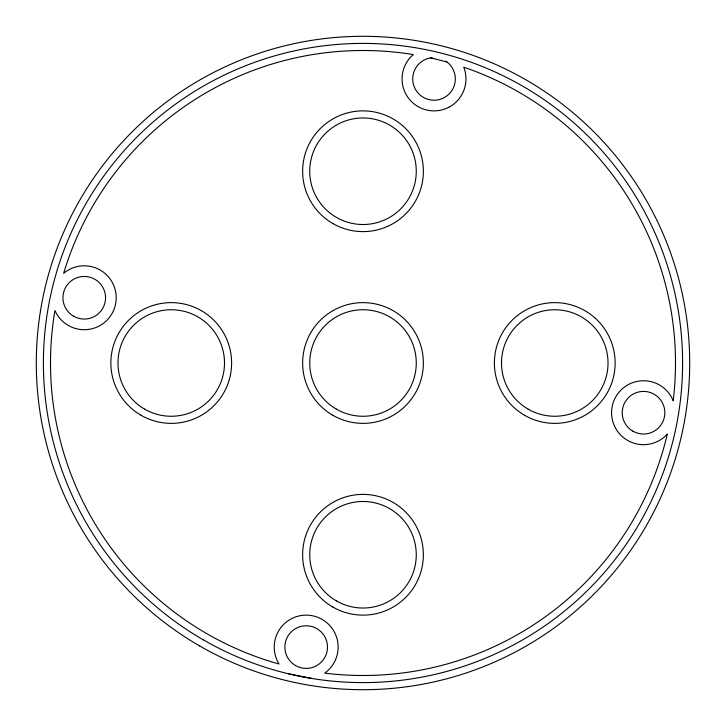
<?xml version="1.0" encoding="UTF-8"?>
<svg xmlns="http://www.w3.org/2000/svg" width="726" height="726" viewBox="0 0 726 726"><rect width="100%" height="100%" fill="white"/><g stroke="black" fill="none" stroke-linecap="round" stroke-linejoin="round"><path stroke-width="1.09" d="M312.026 678.511L288.703 673.837M430.545 57.889L431.58 58.125M431.571 58.116L433.64 58.597M433.622 58.588L446.98 62M445.682 61.084A21.308 21.308 0 0 1 447.606 95.333A21.308 21.308 0 0 1 414.319 87.029A21.308 21.308 0 0 1 432.106 57.69M199.65 645.931A326.7 326.7 0 0 0 689.7 363A326.7 326.7 0 0 0 199.65 80.069A326.7 326.7 0 0 0 199.65 645.931M448.931 107.185A31.962 31.962 0 0 0 463.751 67.191A312.498 312.498 0 0 1 673.202 400.816A31.962 31.962 0 0 0 627.273 385.197A31.962 31.962 0 0 0 618.806 432.968A31.962 31.962 0 0 0 667.303 434.084A312.498 312.498 0 0 1 324.694 673.138A31.962 31.962 0 0 0 332.599 629.097A31.962 31.962 0 0 0 288.721 620.322A31.962 31.962 0 0 0 279.074 664.018A312.498 312.498 0 0 1 54.94 310.51A31.962 31.962 0 0 0 99.771 325.693A31.962 31.962 0 0 0 110.552 279.61A31.962 31.962 0 0 0 63.652 273.321A312.498 312.498 0 0 1 413.303 54.577A31.962 31.962 0 0 0 407.558 96.839A31.962 31.962 0 0 0 448.931 107.185M632.881 431.171A21.308 21.308 0 0 0 664.844 412.713A21.308 21.308 0 0 0 632.881 394.263A21.308 21.308 0 0 0 632.881 431.171M73.589 316.209A21.308 21.308 0 0 0 105.551 297.76A21.308 21.308 0 0 0 73.589 279.31A21.308 21.308 0 0 0 73.589 316.209M295.527 665.542A21.308 21.308 0 0 0 327.49 647.084A21.308 21.308 0 0 0 295.527 628.634A21.308 21.308 0 0 0 295.527 665.542M524.571 415.281A60.367 60.367 0 0 0 615.131 363A60.367 60.367 0 0 0 524.571 310.719A60.367 60.367 0 0 0 524.571 415.281M332.817 415.281A60.367 60.367 0 0 0 423.367 363A60.367 60.367 0 0 0 332.817 310.719A60.367 60.367 0 0 0 332.817 415.281M332.817 607.036A60.367 60.367 0 0 0 423.367 554.755A60.367 60.367 0 0 0 332.817 502.474A60.367 60.367 0 0 0 332.817 607.036M141.053 415.281A60.367 60.367 0 0 0 231.612 363A60.367 60.367 0 0 0 141.053 310.719A60.367 60.367 0 0 0 141.053 415.281M332.817 223.526A60.367 60.367 0 0 0 423.367 171.245A60.367 60.367 0 0 0 332.817 118.964A60.367 60.367 0 0 0 332.817 223.526M336.365 600.892A53.27 53.27 0 0 0 416.27 554.755A53.27 53.27 0 0 0 336.365 508.627A53.27 53.27 0 0 0 336.365 600.892M528.129 409.128A53.27 53.27 0 0 0 608.025 363A53.27 53.27 0 0 0 528.129 316.872A53.27 53.27 0 0 0 528.129 409.128M336.365 409.128A53.27 53.27 0 0 0 416.27 363A53.27 53.27 0 0 0 336.365 316.872A53.27 53.27 0 0 0 336.365 409.128M144.61 409.128A53.27 53.27 0 0 0 224.506 363A53.27 53.27 0 0 0 144.61 316.872A53.27 53.27 0 0 0 144.61 409.128M336.365 217.373A53.27 53.27 0 0 0 416.27 171.245A53.27 53.27 0 0 0 336.365 125.108A53.27 53.27 0 0 0 336.365 217.373M203.198 639.778A319.594 319.594 0 0 0 682.594 363A319.594 319.594 0 0 0 203.198 86.222A319.594 319.594 0 0 0 203.198 639.778"/></g></svg>
